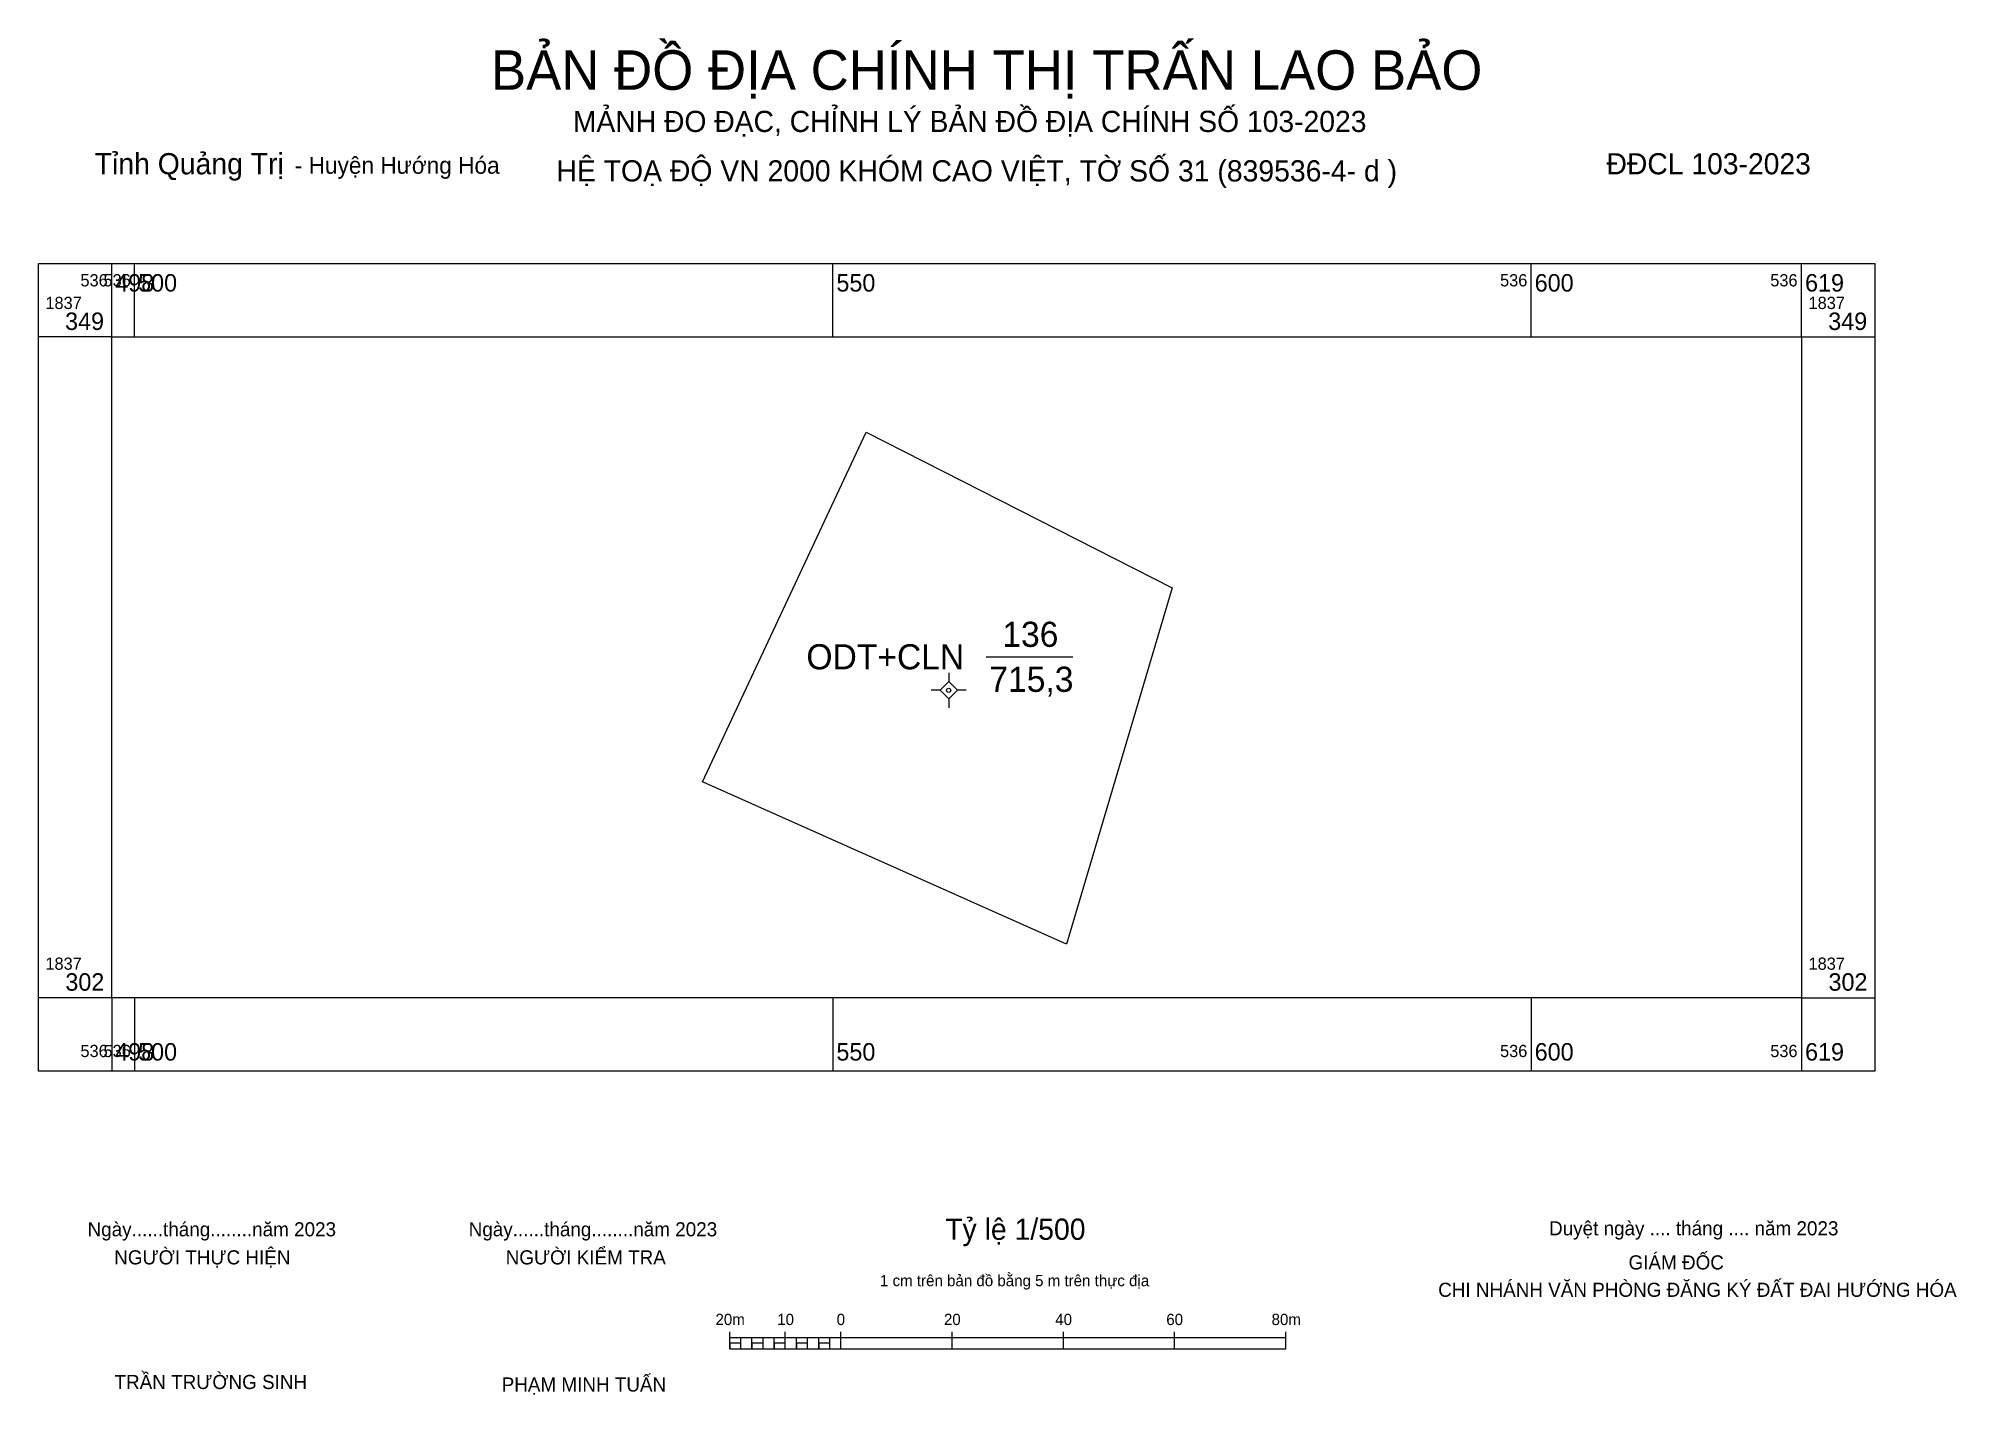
# Model space of a CAD drawing. Extents: x 536493 to 536630, y 1837274 to 1837371.
import ezdxf

# ---------------------------------------------------------------- set-up
doc = ezdxf.new("R2010")
doc.units = 0
for name, color, linetype in [('Level 10', 7, 'Continuous'), ('Level 11', 7, 'Continuous'), ('Level 2', 7, 'Continuous'), ('Level 6', 7, 'Continuous'), ('Level 63', 7, 'Continuous')]:
    doc.layers.add(name, color=color, linetype=linetype)

msp = doc.modelspace()

# ---------------------------------------------------------------- linework, layer by layer
at = {"layer": 'Level 10'}
msp.add_lwpolyline([(536574.29, 1837331.92), (536566.72, 1837306.42), (536540.67, 1837318.03), (536552.39, 1837343.05), (536574.29, 1837331.92)], dxfattribs=at)
at = {"layer": 'Level 11'}
for p, q in [((536558.29, 1837325.21), (536557.67, 1837324.58)), ((536558.29, 1837325.83), (536558.29, 1837325.21)), ((536558.92, 1837324.58), (536558.29, 1837325.21)), ((536557.67, 1837324.58), (536557.04, 1837324.58)), ((536557.67, 1837324.58), (536558.29, 1837323.96)), ((536558.29, 1837323.96), (536558.92, 1837324.58)), ((536558.29, 1837323.96), (536558.29, 1837323.33)), ((536559.54, 1837324.58), (536558.92, 1837324.58))]:
    msp.add_line(p, q, dxfattribs=at)
msp.add_circle((536558.29, 1837324.58), 0.15, dxfattribs=at)
at = {"layer": 'Level 2'}
for p, q in [((536542.61, 1837277.44), (536542.61, 1837278.66)), ((536542.61, 1837278.25), (536582.42, 1837278.25)), ((536543.41, 1837277.44), (536543.41, 1837278.25)), ((536544.2, 1837277.44), (536544.2, 1837278.25)), ((536545, 1837277.44), (536545, 1837278.25)), ((536545.8, 1837277.44), (536545.8, 1837278.25)), ((536546.59, 1837277.44), (536546.59, 1837278.66)), ((536547.39, 1837277.44), (536547.39, 1837278.25)), ((536548.18, 1837277.44), (536548.18, 1837278.25)), ((536548.98, 1837277.44), (536548.98, 1837278.25)), ((536549.78, 1837277.44), (536549.78, 1837278.25)), ((536550.57, 1837277.44), (536550.57, 1837278.66)), ((536558.54, 1837277.44), (536558.54, 1837278.66)), ((536566.5, 1837277.44), (536566.5, 1837278.66)), ((536574.46, 1837277.44), (536574.46, 1837278.66)), ((536582.42, 1837277.44), (536582.42, 1837278.66)), ((536542.61, 1837277.44), (536582.42, 1837277.44))]:
    msp.add_line(p, q, dxfattribs=at)
for points in [[(536542.61, 1837277.44), (536543.41, 1837277.44), (536543.41, 1837277.85), (536542.61, 1837277.85)], [(536544.2, 1837277.44), (536545, 1837277.44), (536545, 1837277.85), (536544.2, 1837277.85)], [(536545.8, 1837277.44), (536546.59, 1837277.44), (536546.59, 1837277.85), (536545.8, 1837277.85)], [(536547.39, 1837277.44), (536548.18, 1837277.44), (536548.18, 1837277.85), (536547.39, 1837277.85)], [(536548.98, 1837277.44), (536549.78, 1837277.44), (536549.78, 1837277.85), (536548.98, 1837277.85)]]:
    msp.add_lwpolyline(points, close=True, dxfattribs=at)
at = {"layer": 'Level 6'}
msp.add_line((536560.98, 1837326.98), (536567.18, 1837326.98), dxfattribs=at)
at = {"layer": 'Level 63'}
for p, q in [((536498.36, 1837349.87), (536498.36, 1837355.12)), ((536500, 1837349.87), (536500, 1837355.12)), ((536550, 1837349.87), (536550, 1837355.12)), ((536600, 1837349.87), (536600, 1837355.12)), ((536619.36, 1837349.87), (536619.36, 1837355.12)), ((536498.36, 1837349.87), (536493.11, 1837349.87)), ((536619.36, 1837349.87), (536624.61, 1837349.87)), ((536498.36, 1837302.58), (536493.11, 1837302.58)), ((536498.36, 1837302.58), (536498.36, 1837297.33)), ((536500, 1837302.58), (536500, 1837297.33)), ((536550, 1837302.58), (536550, 1837297.33)), ((536600, 1837302.58), (536600, 1837297.33)), ((536619.36, 1837302.58), (536619.36, 1837297.33)), ((536619.36, 1837302.58), (536624.61, 1837302.58))]:
    msp.add_line(p, q, dxfattribs=at)
for points in [[(536493.11, 1837355.12), (536624.61, 1837355.12), (536624.61, 1837297.33), (536493.11, 1837297.33), (536493.11, 1837355.12)], [(536498.36, 1837349.87), (536619.36, 1837349.87), (536619.36, 1837302.58), (536498.36, 1837302.58), (536498.36, 1837349.87)]]:
    msp.add_lwpolyline(points, dxfattribs=at)

# ---------------------------------------------------------------- texts
at = {"layer": 'Level 2'}
for s, height, p in [('BẢN ĐỒ ĐỊA CHÍNH THỊ TRẤN LAO BẢO', 2.827, (536525.51, 1837367.56)), ('MẢNH ĐO ĐẠC, CHỈNH LÝ BẢN ĐỒ ĐỊA CHÍNH SỐ 103-2023', 1.5143, (536531.38, 1837364.54)), ('Tỉnh Quảng Trị', 1.5185, (536497.14, 1837361.51)), ('- Huyện Hướng Hóa', 1.2116, (536511.47, 1837361.55)), ('HỆ TOẠ ĐỘ VN 2000 KHÓM CAO VIỆT, TỜ SỐ 31 (839536-4- d )', 1.5185, (536530.2, 1837361)), (' ĐĐCL 103-2023', 1.5143, (536604.83, 1837361.51)), ('Ngày......tháng........năm 2023', 1.0099, (536496.63, 1837285.5)), ('Ngày......tháng........năm 2023', 1.0099, (536523.92, 1837285.5)), ('Tỷ lệ 1/500', 1.5189, (536558.04, 1837285.25)), ('Duyệt ngày .... tháng .... năm 2023', 1.0099, (536601.28, 1837285.57)), ('NGƯỜI THỰC HIỆN', 1.0099, (536498.54, 1837283.49)), ('NGƯỜI KIỂM TRA', 1.0099, (536526.57, 1837283.49)), ('GIÁM ĐỐC', 1.01, (536606.97, 1837283.13)), ('1 cm trên bản đồ bằng 5 m trên thực địa', 0.8078, (536553.37, 1837281.93)), ('CHI NHÁNH VĂN PHÒNG ĐĂNG KÝ ĐẤT ĐAI HƯỚNG HÓA', 1.0099, (536593.34, 1837281.17)), ('20m', 0.808, (536541.59, 1837279.15)), ('10', 0.808, (536546.01, 1837279.15)), ('0', 0.808, (536550.27, 1837279.15)), ('20', 0.808, (536557.95, 1837279.15)), ('40', 0.808, (536565.92, 1837279.15)), ('60', 0.808, (536573.87, 1837279.15)), ('80m', 0.808, (536581.41, 1837279.15)), ('TRẦN TRƯỜNG SINH', 1.0099, (536498.56, 1837274.57)), ('PHẠM MINH TUẤN', 1.0099, (536526.28, 1837274.39))]:
    msp.add_text(s, height=height, dxfattribs=at).set_placement(p)
at = {"layer": 'Level 6'}
for s, p in [('136', (536562.13, 1837327.69)), ('ODT+CLN', (536548.1, 1837326.08)), ('715,3', (536561.2, 1837324.47))]:
    msp.add_text(s, height=1.8, dxfattribs=at).set_placement(p)
at = {"layer": 'Level 63'}
for s, height, p in [('536', 0.875, (536496.12, 1837353.49)), ('536', 0.875, (536497.77, 1837353.49)), ('498', 1.25, (536498.61, 1837353.12)), ('500', 1.25, (536500.25, 1837353.12)), ('550', 1.25, (536550.25, 1837353.12)), ('536', 0.875, (536597.77, 1837353.49)), ('600', 1.25, (536600.25, 1837353.12)), ('536', 0.875, (536617.12, 1837353.49)), ('619', 1.25, (536619.61, 1837353.12)), ('1837', 0.875, (536493.61, 1837351.87)), ('1837', 0.875, (536619.86, 1837351.87)), ('349', 1.25, (536495.02, 1837350.37)), ('349', 1.25, (536621.27, 1837350.37)), ('1837', 0.875, (536493.61, 1837304.58)), ('302', 1.25, (536495.04, 1837303.08)), ('1837', 0.875, (536619.86, 1837304.58)), ('302', 1.25, (536621.29, 1837303.08)), ('536', 0.875, (536496.12, 1837298.33)), ('536', 0.875, (536497.77, 1837298.33)), ('498', 1.25, (536498.61, 1837298.08)), ('500', 1.25, (536500.25, 1837298.08)), ('550', 1.25, (536550.25, 1837298.08)), ('536', 0.875, (536597.77, 1837298.33)), ('600', 1.25, (536600.25, 1837298.08)), ('536', 0.875, (536617.12, 1837298.33)), ('619', 1.25, (536619.61, 1837298.08))]:
    msp.add_text(s, height=height, dxfattribs=at).set_placement(p)

doc.saveas('drawing.dxf')
